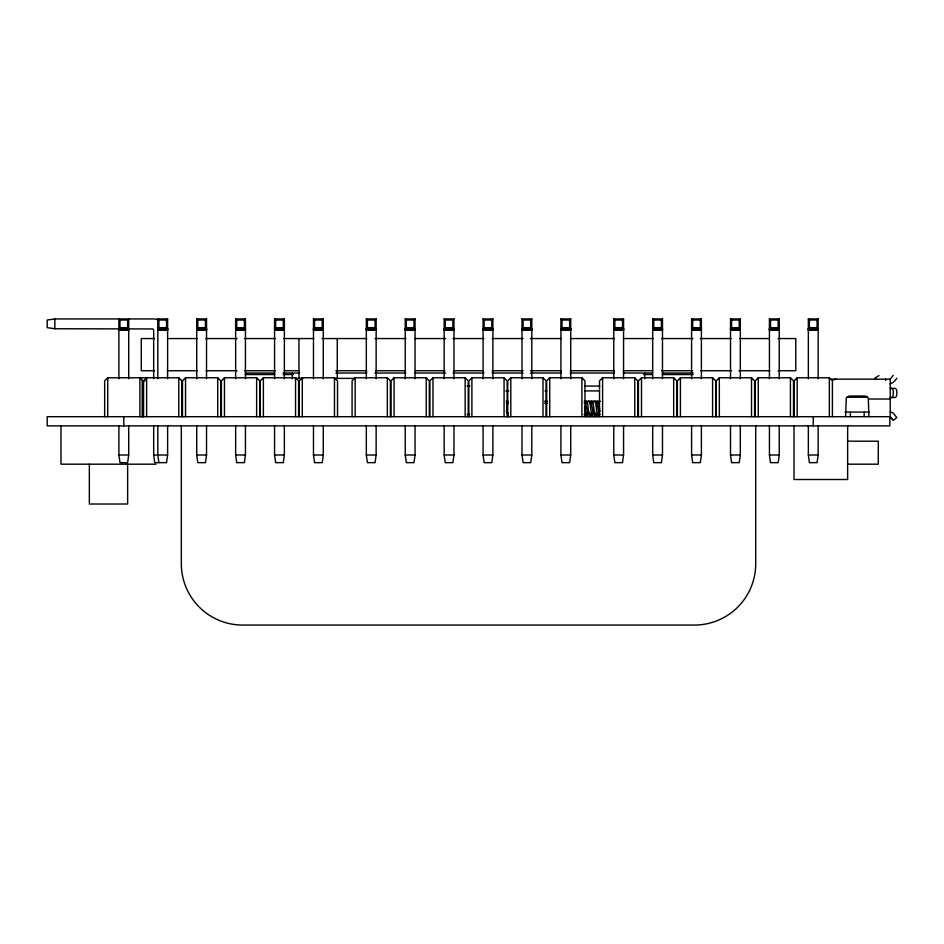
<?xml version="1.0" encoding="UTF-8"?>
<svg xmlns="http://www.w3.org/2000/svg" width="944" height="944" viewBox="0 0 944 944"><rect width="100%" height="100%" fill="white"/><g stroke="black" fill="none" stroke-linecap="round" stroke-linejoin="round"><path stroke-width="1.42" d="M128.703 425.638L128.703 454.996L127.641 462.654L119.971 462.654L118.897 454.996L118.897 425.638M167.619 425.638L167.619 454.996L166.545 462.654L154.757 462.654L153.683 454.996L153.683 425.65M206.535 425.638L206.535 454.996L205.462 462.654L197.803 462.654L196.73 454.996L196.73 425.638M245.452 425.638L245.452 454.996L244.378 462.654L236.72 462.654L235.646 454.996L235.646 425.638M284.368 425.638L284.368 454.996L283.294 462.654L275.636 462.654L274.562 454.996L274.562 425.638M323.285 425.638L323.285 454.996L322.211 462.654L314.553 462.654L313.479 454.996L313.479 425.638M376.137 425.638L376.137 454.996L375.075 462.654L367.405 462.654L366.331 454.996L366.331 425.638M415.053 425.638L415.053 454.996L413.979 462.654L406.321 462.654L405.247 454.996L405.247 425.638M453.97 425.638L453.97 454.996L452.896 462.654L445.238 462.654L444.164 454.996L444.164 425.638M492.886 425.638L492.886 454.996L491.812 462.654L484.154 462.654L483.08 454.996L483.08 425.638M531.802 425.638L531.802 454.996L530.729 462.654L523.07 462.654L521.997 454.996L521.997 425.638M570.719 425.638L570.719 454.996L569.645 462.654L561.987 462.654L560.913 454.996L560.913 425.638M623.571 425.638L623.571 454.996L622.497 462.654L614.839 462.654L613.765 454.996L613.765 425.638M662.487 425.638L662.487 454.996L661.414 462.654L653.755 462.654L652.682 454.996L652.682 425.638M701.404 425.638L701.404 454.996L700.33 462.654L692.672 462.654L691.598 454.996L691.598 425.638M740.32 425.638L740.32 454.996L739.246 462.654L731.588 462.654L730.514 454.996L730.514 425.638M779.237 425.638L779.237 454.996L778.163 462.654L770.505 462.654L769.431 454.996L769.431 425.638M818.153 425.638L818.153 454.996L817.079 462.654L809.421 462.654L808.347 454.996L808.347 425.638M586.436 416.693L586.696 414.817L584.183 414.109M592.065 416.693L592.336 414.817L589.858 414.817L589.587 416.693L585.799 415.62M597.705 416.693L597.965 414.817L595.487 414.817L595.227 416.693L591.428 415.62M891.868 418.758L890.216 416.693L890.216 379.158L893.213 375.405M896.8 378.273L894.888 380.668A9.086 9.086 0 0 1 890.216 383.748L890.286 383.748M118.897 328.748L119.971 327.674L119.971 320.016L118.897 318.942L118.897 378.697M119.971 320.016L127.641 320.016L128.703 318.942L128.703 378.697M181.873 416.693L181.873 380.845L178.805 377.777L107.722 377.777L104.654 380.845L104.654 416.693M158.887 327.674L157.813 328.748L167.619 328.795L166.545 327.674L158.887 327.674L158.887 320.016L157.813 318.942L167.619 318.942L167.619 378.697M158.887 320.016L166.545 320.016L167.619 318.942M197.803 327.674L196.73 328.748L206.535 328.795L205.462 327.674L197.803 327.674L197.803 320.016L196.73 318.942L206.535 318.942L206.535 378.697M197.803 320.016L205.462 320.016L206.535 318.942M220.79 416.693L220.79 380.845L217.722 377.777L185.543 377.777L182.487 380.845L182.487 416.693M236.72 327.674L235.646 328.748L245.452 328.795L244.378 327.674L236.72 327.674L236.72 320.016L235.646 318.942L245.452 318.942L245.452 378.697M236.72 320.016L244.378 320.016L245.452 318.942M259.706 416.693L259.706 380.845L256.638 377.777L224.46 377.777L221.403 380.845L221.403 416.693M275.636 327.674L274.562 328.748L284.368 328.795L283.294 327.674L275.636 327.674L275.636 320.016L274.562 318.942L284.368 318.942L284.368 378.697M275.636 320.016L283.294 320.016L284.368 318.942M298.623 416.693L298.623 380.845L295.555 377.777L263.376 377.777L260.32 380.845L260.32 416.693M314.553 327.674L313.479 328.748L323.285 328.795L322.211 327.674L314.553 327.674L314.553 320.016L313.479 318.942L323.285 318.942L323.285 378.697M314.553 320.016L322.211 320.016L323.285 318.942M337.527 416.693L337.527 380.845L334.471 377.777L302.292 377.777L299.224 380.845L299.224 416.693M367.405 327.674L366.331 328.748L376.137 328.748L375.075 327.674L367.405 327.674L367.405 320.016L366.331 318.942L376.137 318.942L376.137 378.697M367.405 320.016L375.075 320.016L376.137 318.942M390.391 416.693L390.391 380.845L387.323 377.777L355.156 377.777L352.088 380.845L352.088 416.693M406.321 327.674L405.247 328.748L415.053 328.748L413.979 327.674L406.321 327.674L406.321 320.016L405.247 318.942L415.053 318.942L415.053 378.697M406.321 320.016L413.979 320.016L415.053 318.942M429.308 416.693L429.308 380.845L426.24 377.777L394.073 377.777L391.005 380.845L391.005 416.693M445.238 327.674L444.164 328.748L453.97 328.748L452.896 327.674L445.238 327.674L445.238 320.016L444.164 318.942L453.97 318.942L453.97 378.697M445.238 320.016L452.896 320.016L453.97 318.942M468.224 416.693L468.224 380.845L465.156 377.777L432.977 377.777L429.921 380.845L429.921 416.693M484.154 327.674L483.08 328.748L492.886 328.748L491.812 327.674L484.154 327.674L484.154 320.016L483.08 318.942L492.886 318.942L492.886 378.697M484.154 320.016L491.812 320.016L492.886 318.942M507.14 416.693L507.14 380.845L504.072 377.777L471.894 377.777L468.838 380.845L468.838 416.693M523.07 327.674L521.997 328.748L531.802 328.748L530.729 327.674L523.07 327.674L523.07 320.016L521.997 318.942L531.802 318.942L531.802 378.697M523.07 320.016L530.729 320.016L531.802 318.942M546.057 416.693L546.057 380.845L542.989 377.777L510.81 377.777L507.754 380.845L507.754 416.693M561.987 327.674L560.913 328.748L570.719 328.795L569.645 327.674L561.987 327.674L561.987 320.016L560.913 318.942L570.719 318.942L570.719 378.697M561.987 320.016L569.645 320.016L570.719 318.942M584.961 416.693L584.961 380.845L581.905 377.777L549.727 377.777L546.659 380.845L546.659 416.693M614.839 327.674L613.765 328.748L623.571 328.795L622.497 327.674L614.839 327.674L614.839 320.016L613.765 318.942L623.571 318.942L623.571 378.697M614.839 320.016L622.497 320.016L623.571 318.942M637.825 416.693L637.825 380.845L634.757 377.777L602.591 377.777L599.523 380.845L599.523 416.693M653.755 327.674L652.682 328.748L662.487 328.748L661.414 327.674L653.755 327.674L653.755 320.016L652.682 318.942L662.487 318.942L662.487 378.697M653.755 320.016L661.414 320.016L662.487 318.942M676.742 416.693L676.742 380.845L673.674 377.777L641.495 377.777L638.439 380.845L638.439 416.693M692.672 327.674L691.598 328.748L701.404 328.795L700.33 327.674L692.672 327.674L692.672 320.016L691.598 318.942L701.404 318.942L701.404 378.697M692.672 320.016L700.33 320.016L701.404 318.942M715.658 416.693L715.658 380.845L712.59 377.777L680.412 377.777L677.355 380.845L677.355 416.693M731.588 327.674L730.514 328.748L740.32 328.748L739.246 327.674L731.588 327.674L731.588 320.016L730.514 318.942L740.32 318.942L740.32 378.697M731.588 320.016L739.246 320.016L740.32 318.942M754.575 416.693L754.575 380.845L751.507 377.777L719.328 377.777L716.272 380.845L716.272 416.693M770.505 327.674L769.431 328.748L779.237 328.795L778.163 327.674L770.505 327.674L770.505 320.016L769.431 318.942L779.237 318.942L779.237 378.697M770.505 320.016L778.163 320.016L779.237 318.942M793.491 416.693L793.491 380.845L790.423 377.777L758.244 377.777L755.188 380.845L755.188 416.693M809.421 327.674L808.347 328.748L818.153 328.748L817.079 327.674L809.421 327.674L809.421 320.016L808.347 318.942L818.153 318.942L818.153 378.697M809.421 320.016L817.079 320.016L818.153 318.942M832.396 416.693L832.396 380.845L829.339 377.777L797.161 377.777L794.093 380.845L794.093 416.693M879.029 375.629L875.041 377.93L875.749 379.158M467.174 414.463L469.687 413.755M158.58 320.252A9.806 9.806 0 0 0 153.683 318.942L54.858 318.942L47.2 320.016L47.2 327.674L54.858 328.748L152.916 328.949L153.683 330.282L153.683 378.697M119.971 327.674L127.641 327.674L128.703 328.748M118.897 328.949L128.703 328.949M157.813 328.949L167.619 328.949M196.73 328.949L206.535 328.949M235.646 328.949L245.452 328.949M274.562 328.949L284.368 328.949M313.479 328.949L323.285 328.949M366.331 328.949L376.137 328.949M405.247 328.949L415.053 328.949M444.164 328.949L453.97 328.949M483.08 328.949L492.886 328.949M521.997 328.949L531.802 328.949M560.913 328.949L570.719 328.949M613.765 328.949L623.571 328.949M652.682 328.949L662.487 328.949M691.598 328.949L701.404 328.949M730.514 328.949L740.32 328.949M769.431 328.949L779.237 328.949M808.347 328.949L818.153 328.949M118.897 329.196L128.703 329.196M157.813 329.196L167.619 329.196M196.73 329.196L206.535 329.196M235.646 329.196L245.452 329.196M274.562 329.196L284.368 329.196M313.479 329.196L323.285 329.196M366.331 329.196L376.137 329.196M405.247 329.196L415.053 329.196M444.164 329.196L453.97 329.196M483.08 329.196L492.886 329.196M521.997 329.196L531.802 329.196M560.913 329.196L570.719 329.196M613.765 329.196L623.571 329.196M652.682 329.196L662.487 329.196M691.598 329.196L701.404 329.196M730.514 329.196L740.32 329.196M769.431 329.196L779.237 329.196M808.347 329.196L818.153 329.196M118.897 329.515L128.703 329.515M157.813 329.515L167.619 329.515M196.73 329.515L206.535 329.515M235.646 329.515L245.452 329.515M274.562 329.515L284.368 329.515M313.479 329.515L323.285 329.515M366.331 329.515L376.137 329.515M405.247 329.515L415.053 329.515M444.164 329.515L453.97 329.515M483.08 329.515L492.886 329.515M521.997 329.515L531.802 329.515M560.913 329.515L570.719 329.515M613.765 329.515L623.571 329.515M652.682 329.515L662.487 329.515M691.598 329.515L701.404 329.515M730.514 329.515L740.32 329.515M769.431 329.515L779.237 329.515M808.347 329.515L818.153 329.515M118.897 329.881L128.703 329.881M157.813 329.881L167.619 329.881M196.73 329.881L206.535 329.881M235.646 329.881L245.452 329.881M274.562 329.881L284.368 329.881M313.479 329.881L323.285 329.881M366.331 329.881L376.137 329.881M405.247 329.881L415.053 329.881M444.164 329.881L453.97 329.881M483.08 329.881L492.886 329.881M521.997 329.881L531.802 329.881M560.913 329.881L570.719 329.881M613.765 329.881L623.571 329.881M652.682 329.881L662.487 329.881M691.598 329.881L701.404 329.881M730.514 329.881L740.32 329.881M769.431 329.881L779.237 329.881M808.347 329.881L818.153 329.881M118.897 330.282L128.703 330.282M157.813 330.282L167.619 330.282M196.73 330.282L206.535 330.282M235.646 330.282L245.452 330.282M274.562 330.282L284.368 330.282M313.479 330.282L323.285 330.282M366.331 330.282L376.137 330.282M405.247 330.282L415.053 330.282M444.164 330.282L453.97 330.282M483.08 330.282L492.886 330.282M521.997 330.282L531.802 330.282M560.913 330.282L570.719 330.282M613.765 330.282L623.571 330.282M652.682 330.282L662.487 330.282M691.598 330.282L701.404 330.282M730.514 330.282L740.32 330.282M769.431 330.282L779.237 330.282M808.347 330.282L818.153 330.282M154.533 338.554L141.27 338.554L141.27 370.732L154.533 370.732M167.808 338.554L197.284 338.554M205.875 338.554L237.086 338.554M244.461 338.554L275.412 338.554M283.861 338.554L313.738 338.554M322.116 338.554L366.815 338.554M375.087 338.554L405.991 338.554M414.817 338.554L445.721 338.554M453.073 338.554L483.977 338.554M492.119 338.554L523.07 338.554M530.445 338.554L561.397 338.554M570.247 338.554L614.461 338.554M623.311 338.554L653.189 338.554M661.638 338.554L692.92 338.554M700.283 338.554L731.175 338.554M739.766 338.554L769.254 338.554M778.092 338.554L795.78 338.554L795.78 370.732L778.092 370.732M167.194 370.732L197.284 370.732M206.134 370.732L237.086 370.732M244.461 370.732L275.412 370.732M284.262 370.732L299 370.732M335.852 370.732L366.815 370.732M375.653 370.732L405.141 370.732M415.454 370.732L444.943 370.732M453.781 370.732L483.269 370.732M492.119 370.732L523.07 370.732M530.445 370.732L561.397 370.732M570.247 370.732L614.461 370.732M623.311 370.732L652.788 370.732M661.638 370.732L692.589 370.732M700.613 370.732L731.553 370.732M738.916 370.732L769.856 370.732M245.275 373.022L274.728 373.022M283.212 373.022L299.708 373.022M335.946 373.022L366.874 373.022M374.898 373.022L405.861 373.022M414.711 373.022L445.674 373.022M453.049 373.022L484.012 373.022M492.095 373.022L523.035 373.022M530.398 373.022L561.338 373.022M570.176 373.022L614.367 373.022M623.193 373.022L652.375 373.022M662.322 373.022L693.132 373.022M245.275 374.556L274.728 374.556M283.212 374.556L293.431 374.556M643.619 374.556L652.375 374.556M662.322 374.556L693.132 374.556M295.46 378.391L302.776 378.391M334.707 378.391L355.381 378.391M829.929 379.158L890.216 379.158M145.046 380.845L142.19 380.845L142.19 416.693M467.056 386.049L470.006 386.049M584.832 386.049L599.759 386.049M890.216 388.35L894.841 388.35A3.068 1.959 -90 0 1 896.8 391.406L896.8 394.474A3.068 1.959 -90 0 1 894.841 397.542L890.216 397.542M505.842 390.91L508.792 390.91M544.995 390.91L546.847 390.91M584.478 390.91L599.204 390.91M846.898 397.235L867.524 397.235M868.598 399.017L890.216 399.017M506.244 401.271L507.837 401.271M544.617 401.271L547.437 401.271M584.218 401.271L600.03 401.271M506.291 403.182L507.837 403.182M544.617 403.182L547.437 403.182M584.218 403.182L586.696 403.182M589.752 403.182L592.69 403.182M598.567 403.182L595.487 403.182L595.487 401.271M844.998 412.091L869.282 412.091M584.218 414.817L586.696 414.817M847.641 441.202L878.286 441.202L878.286 464.188L847.641 464.188M118.897 454.996L128.703 454.996M153.683 454.996L167.619 454.996M196.73 454.996L206.535 454.996M235.646 454.996L245.452 454.996M274.562 454.996L284.368 454.996M313.479 454.996L323.285 454.996M366.331 454.996L376.137 454.996M405.247 454.996L415.053 454.996M444.164 454.996L453.97 454.996M483.08 454.996L492.886 454.996M521.997 454.996L531.802 454.996M560.913 454.996L570.719 454.996M613.765 454.996L623.571 454.996M652.682 454.996L662.487 454.996M691.598 454.996L701.404 454.996M730.514 454.996L740.32 454.996M769.431 454.996L779.237 454.996M808.347 454.996L818.153 454.996M155.984 464.188L60.994 464.188L60.994 425.886M597.033 403.182L598.461 411.289A5.522 3.906 -90 0 0 599.711 414.074M591.404 403.182L592.82 411.289A5.522 3.906 -90 0 0 594.071 414.074M585.764 403.182L587.192 411.289A5.522 3.906 -90 0 0 589.445 414.947M599.865 414.463L596.101 413.389A3.611 2.549 -90 0 1 594.083 410.439L593.28 403.477A2.631 1.864 -90 0 0 591.44 401.271M597.965 414.817L592.938 413.389A3.611 2.549 -90 0 1 590.92 410.439L590.118 403.477A2.631 1.864 -90 0 0 588.289 401.271M595.487 414.817L590.46 413.389A3.611 2.549 -90 0 1 588.442 410.439L587.64 403.477A2.631 1.864 -90 0 0 585.799 401.271M597.056 415.62L599.593 416.328M592.336 414.817L587.31 413.389A3.611 2.549 -90 0 1 585.292 410.439L584.808 406.262M584.832 413.389L589.858 414.817M891.301 418.05L893.213 420.446L896.8 417.578L893.756 413.767A4.449 4.449 0 0 0 890.216 412.091M507.837 414.817L508.096 416.693M468.401 414.817L468.661 416.693M158.887 462.654L157.813 454.996L157.813 425.638M868.917 416.67L868.303 398.309A4.602 4.602 0 0 0 864.315 396.008L850.225 396.008A4.602 4.602 0 0 0 846.249 398.309L845.623 416.67M864.161 412.091L864.161 416.693M850.379 412.091L850.379 416.693M847.641 425.886L847.641 479.505L794.022 479.505L794.022 425.886M829.339 377.777L829.339 416.693M817.079 320.016L817.079 327.674M813.244 416.693L813.244 425.886M808.347 318.942L808.347 378.697M797.161 377.777L797.161 416.693M790.423 377.777L790.423 416.693M778.163 320.016L778.163 327.674M769.431 318.942L769.431 378.697M758.244 377.777L758.244 416.693M755.719 425.886L755.719 563.769A61.289 61.289 0 0 1 694.43 625.058L242.62 625.058A61.289 61.289 0 0 1 181.331 563.769L181.331 425.886M751.507 377.777L751.507 416.693M739.246 320.016L739.246 327.674M730.514 318.942L730.514 378.697M719.328 377.777L719.328 416.693M712.59 377.777L712.59 416.693M700.33 320.016L700.33 327.674M691.598 318.942L691.598 378.697M680.412 377.777L680.412 416.693M673.674 377.777L673.674 416.693M661.414 320.016L661.414 327.674M652.682 318.942L652.682 378.697M644.717 373.022L644.717 378.721M641.495 377.777L641.495 416.693M634.757 377.777L634.757 416.693M622.497 320.016L622.497 327.674M613.765 318.942L613.765 378.697M602.591 377.777L602.591 416.693M589.858 401.271L589.858 403.182M581.905 377.777L581.905 416.693M569.645 320.016L569.645 327.674M560.913 318.942L560.913 378.697M549.727 377.777L549.727 416.693M542.989 377.777L542.989 416.693M530.729 320.016L530.729 327.674M521.997 318.942L521.997 378.697M510.81 377.777L510.81 416.693M504.072 377.777L504.072 416.693M491.812 320.016L491.812 327.674M483.08 318.942L483.08 378.697M471.894 377.777L471.894 416.693M465.156 377.777L465.156 416.693M452.896 320.016L452.896 327.674M444.164 318.942L444.164 378.697M432.977 377.777L432.977 416.693M426.24 377.777L426.24 416.693M413.979 320.016L413.979 327.674M405.247 318.942L405.247 378.697M394.073 377.777L394.073 416.693M387.323 377.777L387.323 416.693M375.075 320.016L375.075 327.674M366.331 318.942L366.331 378.697M355.156 377.777L355.156 416.693M337.268 338.554L337.268 378.391M334.471 377.777L334.471 416.693M322.211 320.016L322.211 327.674M313.479 318.942L313.479 378.697M302.292 377.777L302.292 416.693M298.965 338.554L298.965 378.391M295.555 377.777L295.555 416.693M292.333 373.022L292.333 378.721M283.294 320.016L283.294 327.674M274.562 318.942L274.562 378.697M263.376 377.777L263.376 416.693M256.638 377.777L256.638 416.693M244.378 320.016L244.378 327.674M235.646 318.942L235.646 378.697M224.46 377.777L224.46 416.693M217.722 377.777L217.722 416.693M205.462 320.016L205.462 327.674M196.73 318.942L196.73 378.697M185.543 377.777L185.543 416.693M178.805 377.777L178.805 416.693M166.545 320.016L166.545 327.674M157.813 318.942L157.813 378.697M146.639 416.693L146.639 377.777L143.571 380.845L143.571 416.693M142.957 416.693L142.957 380.845L139.889 377.777L139.889 416.693M127.641 320.016L127.641 327.674M127.641 464.188L127.641 504.025L89.338 504.025L89.338 464.188M123.806 416.693L123.806 425.886M107.722 377.777L107.722 416.693M54.858 318.942L54.858 328.748M891.301 388.35A3.068 1.959 -90 0 1 893.26 391.406L893.26 394.474A3.068 1.959 -90 0 1 891.301 397.542M833.658 380.054A3.068 3.068 0 0 1 835.818 379.158M885.767 380.349A4.602 4.602 0 0 1 885.614 379.158M508.379 412.611A3.611 2.549 -90 0 1 507.223 413.389M508.368 401.719A2.631 1.864 -90 0 0 507.565 403.477L506.763 410.439A3.611 2.549 90 0 1 506.397 411.785M597.068 401.271A2.631 1.864 -90 0 1 598.909 403.477L599.711 410.439A3.611 2.549 -90 0 0 599.947 411.478M599.546 401.271A2.631 1.864 -90 0 1 599.983 401.342M598.579 413.389A3.611 2.549 -90 0 1 596.561 410.439L595.758 403.477A2.631 1.864 -90 0 0 593.918 401.271M595.074 414.947A5.522 3.906 -90 0 1 594.39 414.416M889.85 416.693L47.2 416.693L47.2 425.886L889.85 425.886L889.85 416.693"/></g></svg>
